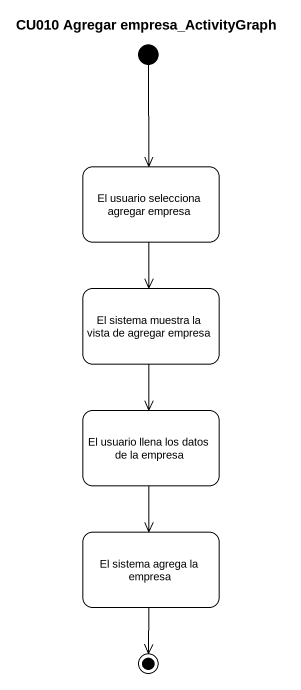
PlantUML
@startuml
title CU010 Agregar empresa_ActivityGraph
hide empty description
state "El usuario selecciona agregar empresa" as El_usuario_selecciona
state "El sistema muestra la vista de agregar empresa" as El_sistema_muestra_la_vista
state "El usuario llena los datos de la empresa" as El_usuario_llena_los_datos
state "El sistema agrega la empresa" as El_sistema_agrega_la_empresa
[*] --> El_usuario_selecciona
El_usuario_selecciona --> El_sistema_muestra_la_vista
El_sistema_muestra_la_vista --> El_usuario_llena_los_datos
El_usuario_llena_los_datos --> El_sistema_agrega_la_empresa
El_sistema_agrega_la_empresa --> [*]
@enduml
